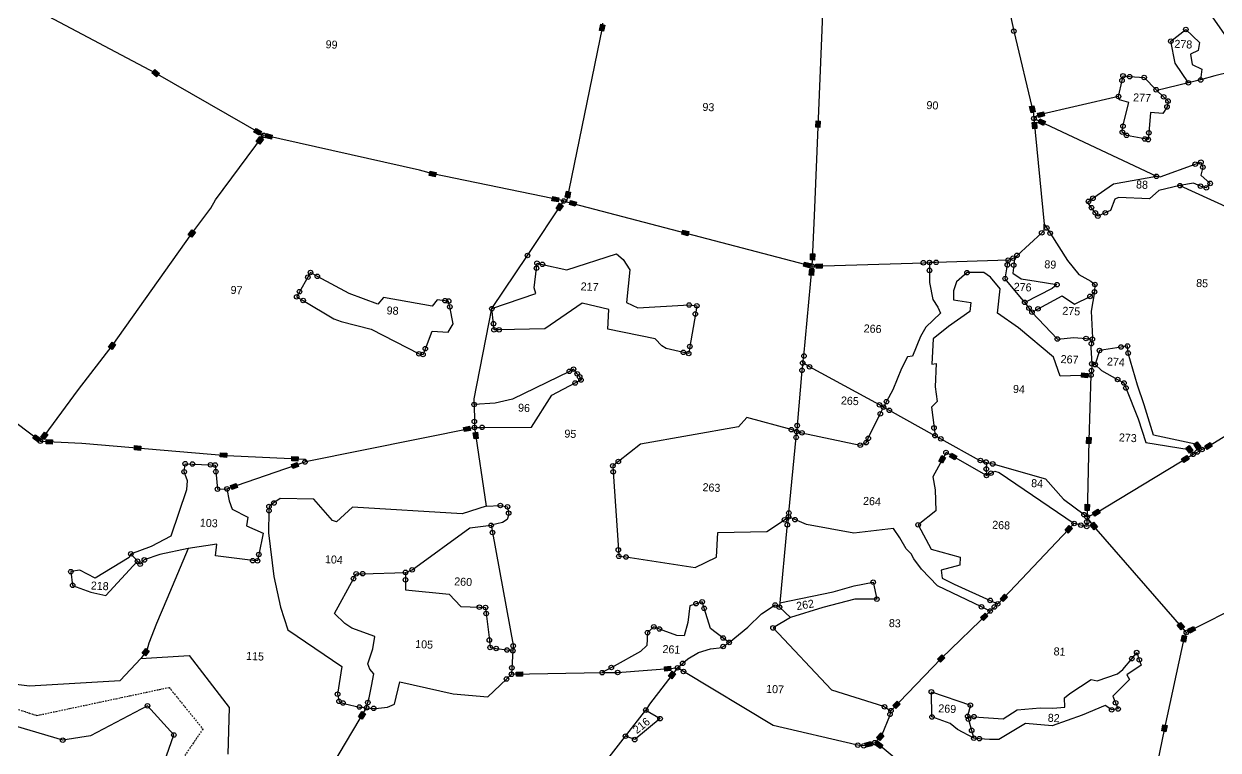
# Model space of a CAD drawing. Header units: metres. Extents: x 263404 to 269468, y 2224335 to 2228035.
# Drawn here: x 266437 to 267765, y 2225206 to 2226014 of the extents above; entities that cross this region are included whole.
import ezdxf

# ---------------------------------------------------------------- set-up
doc = ezdxf.new("R2010")
doc.units = ezdxf.units.M
doc.header["$LTSCALE"] = 0.3
doc.linetypes.add('DASHDOT', pattern=[1, 0.5, -0.25, 0, -0.25])
for name, color, linetype in [('POLY_PARCEL', 6, 'Continuous'), ('POLY_WATER', 4, 'Continuous'), ('SYM_STONE', 1, 'Continuous'), ('TEXT_PARCEL', 7, 'Continuous'), ('V_BOUND_STREAM_LINE', 7, 'DASHDOT')]:
    doc.layers.add(name, color=color, linetype=linetype)
doc.styles.add('TEXT_MAP', font='', dxfattribs={"height": 2.5})
doc.styles.get('TEXT_MAP').set_extended_font_data('Kruti Dev 050')

msp = doc.modelspace()

# ---------------------------------------------------------------- hatches: boundary and pattern name
at = {"layer": 'SYM_STONE'}
for points in [[(267076.6, 2226006.5), (267081.2, 2226005.6), (267082.6, 2226012.3), (267078, 2226013.3)], [(266582.1, 2225963), (266579, 2225959.4), (266584.2, 2225954.9), (266587.3, 2225958.5)], [(267559.5, 2225922.8), (267554.9, 2225921.7), (267556.5, 2225915), (267561.1, 2225916.1)], [(267571.5, 2225911.4), (267570.5, 2225916), (267563.8, 2225914.4), (267564.8, 2225909.8)], [(267570.5, 2225900.9), (267572.5, 2225905.2), (267566.3, 2225908.1), (267564.3, 2225903.8)], [(266694.8, 2225897.4), (266692.4, 2225893.3), (266698.4, 2225889.9), (266700.8, 2225894)], [(267317.1, 2225898.9), (267321.8, 2225898.7), (267322.1, 2225905.6), (267317.4, 2225905.8)], [(267558.4, 2225897.1), (267563.1, 2225897.6), (267562.5, 2225904.4), (267557.7, 2225904)], [(266695, 2225882.9), (266698.8, 2225880.1), (266702.9, 2225885.6), (266699.1, 2225888.4)], [(266711.8, 2225885.5), (266712.8, 2225890.1), (266706.1, 2225891.7), (266705.1, 2225887)], [(266888.4, 2225850), (266887.3, 2225845.3), (266894, 2225843.8), (266895.1, 2225848.5)], [(267044.5, 2225826.7), (267039.9, 2225827.7), (267038.5, 2225821), (267043.1, 2225820)], [(267030.5, 2225815.8), (267031.5, 2225820.5), (267024.8, 2225821.9), (267023.8, 2225817.2)], [(267028.4, 2225808.6), (267032.3, 2225805.9), (267036.2, 2225811.6), (267032.2, 2225814.3)], [(267049.7, 2225811.1), (267050.9, 2225815.7), (267044.3, 2225817.5), (267043.1, 2225812.9)], [(266619.4, 2225779.2), (266623.3, 2225776.5), (266627.3, 2225782.1), (266623.4, 2225784.8)], [(267169.4, 2225784.5), (267168.2, 2225779.9), (267174.8, 2225778.2), (267176, 2225782.8)], [(267304.7, 2225749), (267303.5, 2225744.4), (267310.1, 2225742.7), (267311.3, 2225747.3)], [(267316.2, 2225758.1), (267311.4, 2225758.3), (267311.1, 2225751.4), (267315.8, 2225751.2)], [(267324.2, 2225742.3), (267324.1, 2225747.1), (267317.2, 2225746.8), (267317.4, 2225742.1)], [(267309.8, 2225734.5), (267314.5, 2225734.1), (267315.1, 2225740.9), (267310.4, 2225741.4)], [(266538.5, 2225657.3), (266534.7, 2225660.1), (266530.7, 2225654.4), (266534.6, 2225651.7)], [(267613, 2225625.8), (267612.5, 2225621), (267619.3, 2225620.3), (267619.8, 2225625)], [(266925.5, 2225565.1), (266926.4, 2225560.5), (266933.2, 2225561.8), (266932.2, 2225566.5)], [(266449.5, 2225557), (266446.7, 2225553.2), (266452.2, 2225549.1), (266455, 2225552.9)], [(266463.2, 2225557.2), (266459.4, 2225560), (266455.3, 2225554.5), (266459.1, 2225551.7)], [(266468, 2225546.6), (266468.4, 2225551.3), (266461.5, 2225551.9), (266461.2, 2225547.1)], [(266937.1, 2225552.3), (266941.8, 2225553), (266940.8, 2225559.8), (266936.1, 2225559.1)], [(267623.2, 2225554), (267618.4, 2225554.2), (267618.2, 2225547.3), (267623, 2225547.2)], [(267741.3, 2225549.2), (267737.4, 2225546.4), (267741.4, 2225540.8), (267745.3, 2225543.6)], [(267758, 2225544.3), (267755.6, 2225548.3), (267749.7, 2225544.7), (267752.2, 2225540.7)], [(266566.2, 2225539.7), (266566.6, 2225544.5), (266559.7, 2225545), (266559.4, 2225540.3)], [(266661.8, 2225531.8), (266662.2, 2225536.5), (266655.3, 2225537), (266655, 2225532.3)], [(267471.7, 2225529.1), (267474.1, 2225533.2), (267468.1, 2225536.6), (267465.7, 2225532.5)], [(267732.7, 2225536.6), (267736.5, 2225539.5), (267732.3, 2225545), (267728.5, 2225542.1)], [(266734.1, 2225524.1), (266735.6, 2225519.6), (266742.1, 2225521.8), (266740.6, 2225526.3)], [(266734.6, 2225532.9), (266734.4, 2225528.1), (266741.2, 2225527.8), (266741.5, 2225532.6)], [(267454, 2225527.7), (267458.2, 2225525.4), (267461.5, 2225531.5), (267457.3, 2225533.8)], [(267723.8, 2225530.4), (267726.3, 2225526.3), (267732.2, 2225529.9), (267729.7, 2225534)], [(266674.2, 2225498.4), (266672.7, 2225502.9), (266666.2, 2225500.6), (266667.7, 2225496.1)], [(267621.5, 2225479.6), (267616.7, 2225479.7), (267616.6, 2225472.9), (267621.3, 2225472.8)], [(267633.4, 2225470.1), (267630.9, 2225474.2), (267625, 2225470.6), (267627.5, 2225466.6)], [(267594.3, 2225451.1), (267597.7, 2225447.8), (267602.5, 2225452.8), (267599, 2225456.1)], [(267626.8, 2225451.4), (267630.4, 2225454.5), (267625.9, 2225459.7), (267622.3, 2225456.6)], [(267530.4, 2225376.6), (267526.9, 2225379.8), (267522.2, 2225374.8), (267525.6, 2225371.6)], [(267500.4, 2225353.9), (267503.7, 2225350.5), (267508.6, 2225355.3), (267505.3, 2225358.7)], [(267722.7, 2225348.5), (267719.1, 2225345.4), (267723.6, 2225340.2), (267727.2, 2225343.3)], [(267739.2, 2225339.7), (267737.1, 2225343.9), (267730.9, 2225340.8), (267733, 2225336.6)], [(267723.4, 2225327.5), (267728.1, 2225326.5), (267729.5, 2225333.2), (267724.9, 2225334.2)], [(266568, 2225314.1), (266571.8, 2225311.2), (266575.9, 2225316.6), (266572.2, 2225319.5)], [(267452.5, 2225307.4), (267455.9, 2225304.1), (267460.7, 2225309), (267457.2, 2225312.3)], [(267148.9, 2225299.1), (267149.2, 2225294.4), (267156.1, 2225294.9), (267155.7, 2225299.7)], [(266991.1, 2225288.7), (266991, 2225293.4), (266984.1, 2225293.3), (266984.2, 2225288.6)], [(267153.2, 2225288.7), (267157, 2225285.8), (267161.2, 2225291.2), (267157.5, 2225294.1)], [(267411, 2225257.6), (267407.6, 2225260.9), (267402.8, 2225256), (267406.2, 2225252.7)], [(266808.8, 2225243.5), (266812.9, 2225241), (266816.5, 2225247), (266812.4, 2225249.4)], [(267707.9, 2225233.7), (267703.2, 2225234.7), (267701.8, 2225228), (267706.4, 2225226.9)], [(267379.7, 2225211.4), (267378.5, 2225216), (267371.8, 2225214.2), (267373.1, 2225209.6)], [(267388.8, 2225208.3), (267391.6, 2225212.1), (267386.2, 2225216.3), (267383.3, 2225212.5)], [(267392.8, 2225222.5), (267389.3, 2225225.6), (267384.7, 2225220.5), (267388.2, 2225217.3)]]:
    msp.add_hatch(color=256, dxfattribs=at).paths.add_polyline_path(points)

# ---------------------------------------------------------------- linework, layer by layer
at = {"layer": 'POLY_PARCEL'}
for p, q in [((267521.8, 2226077.6), (267537.4, 2226005.7)), ((267315.6, 2225800.2), (267326.5, 2226057.7)), ((266583.1, 2225958.9), (266457.5, 2226025.4)), ((267080.1, 2226014.5), (267079.6, 2226009.4)), ((267778.9, 2225992), (267759, 2226020.5)), ((267079.6, 2226009.4), (267039.9, 2225816.3)), ((267537.4, 2226005.7), (267559.3, 2225913.7)), ((267711.9, 2225994.5), (267728.6, 2226007.5)), ((267728.6, 2226007.5), (267743.7, 2225993.2)), ((267716.8, 2225970.2), (267711.9, 2225994.5)), ((267743.7, 2225993.2), (267742.4, 2225984.1)), ((267742.4, 2225984.1), (267733.7, 2225980)), ((267733.7, 2225980), (267735.7, 2225968.5)), ((267878.3, 2225983.9), (267760.9, 2225956.1)), ((267731.4, 2225948.1), (267716.8, 2225970.2)), ((267735.7, 2225968.5), (267746.3, 2225963.2)), ((267746.3, 2225963.2), (267745.1, 2225951.4)), ((266703.2, 2225889.9), (266583.1, 2225958.9)), ((267653.7, 2225933), (267657.7, 2225950.8)), ((267657.7, 2225950.8), (267658.8, 2225955.9)), ((267658.8, 2225955.9), (267666.2, 2225955.1)), ((267666.2, 2225955.1), (267682.3, 2225954.1)), ((267682.3, 2225954.1), (267695.6, 2225940.5)), ((267731.4, 2225948.1), (267696.5, 2225939.8)), ((267745.1, 2225951.4), (267731.4, 2225948.1)), ((267760.9, 2225956.1), (267745.1, 2225951.4)), ((267653.7, 2225933), (267564.2, 2225912.1)), ((267655, 2225929.2), (267653.7, 2225933)), ((267695.6, 2225940.5), (267696.5, 2225939.8)), ((267696.5, 2225939.8), (267703.9, 2225932.6)), ((267665.4, 2225926.3), (267655, 2225929.2)), ((267658.7, 2225900), (267665.4, 2225926.3)), ((267707.7, 2225921.4), (267702.9, 2225914)), ((267703.9, 2225932.6), (267708.8, 2225927.9)), ((267708.8, 2225927.9), (267707.7, 2225921.4)), ((267559.3, 2225913.7), (267559.7, 2225908.6)), ((267564.2, 2225912.1), (267559.7, 2225908.6)), ((267559.7, 2225908.6), (267571.2, 2225791.2)), ((267559.7, 2225908.6), (267695.9, 2225844.3)), ((267689.5, 2225915.3), (267687.5, 2225892.6)), ((267702.9, 2225914), (267689.5, 2225915.3)), ((267658, 2225893.3), (267658.7, 2225900)), ((267662.6, 2225889.8), (267658, 2225893.3)), ((266649.6, 2225818.1), (266703.2, 2225889.9)), ((266876.4, 2225851.1), (266703.2, 2225889.9)), ((267683, 2225885.8), (267662.6, 2225889.8)), ((267686.8, 2225885.1), (267683, 2225885.8)), ((267687.5, 2225892.6), (267686.8, 2225885.1)), ((267699.9, 2225843.6), (267739.1, 2225857.7)), ((267739.1, 2225857.7), (267745.4, 2225860)), ((267747.6, 2225854.5), (267745.3, 2225845.5)), ((267745.4, 2225860), (267747.6, 2225854.5)), ((266891.2, 2225846.9), (266876.4, 2225851.1)), ((267036.9, 2225816.9), (266891.2, 2225846.9)), ((267648.2, 2225836), (267695.9, 2225844.3)), ((267695.9, 2225844.3), (267699.9, 2225843.6)), ((267745.3, 2225845.5), (267755.7, 2225836.4)), ((267625.3, 2225819.9), (267648.2, 2225836)), ((267698.6, 2225828.4), (267688.2, 2225819.4)), ((267722.1, 2225833.9), (267698.6, 2225828.4)), ((267737.3, 2225836.5), (267722.1, 2225833.9)), ((267722.1, 2225833.9), (267951.2, 2225729.5)), ((267744.9, 2225833.4), (267737.3, 2225836.5)), ((267746.7, 2225832.6), (267744.9, 2225833.4)), ((267751.4, 2225831.5), (267746.7, 2225832.6)), ((267755.7, 2225836.4), (267751.4, 2225831.5)), ((266644.3, 2225808.7), (266649.6, 2225818.1)), ((266996.5, 2225756.2), (267036.9, 2225816.9)), ((267036.9, 2225816.9), (267039.9, 2225816.1)), ((267039.9, 2225816.3), (267039.9, 2225816.1)), ((267039.9, 2225816.1), (267313.1, 2225744.3)), ((267619.1, 2225815.6), (267620.3, 2225816.4)), ((267623.7, 2225809.4), (267619.1, 2225815.6)), ((267620.3, 2225816.4), (267625.3, 2225819.9)), ((267649.7, 2225819), (267644.7, 2225806.2)), ((267653.6, 2225820.9), (267649.7, 2225819)), ((267688.2, 2225819.4), (267653.6, 2225820.9)), ((266623.3, 2225780.7), (266644.3, 2225808.7)), ((267313.1, 2225744.3), (267315.6, 2225800.2)), ((267628, 2225803.7), (267623.7, 2225809.4)), ((267630.8, 2225800), (267628, 2225803.7)), ((267639.1, 2225803.7), (267630.8, 2225800)), ((267644.7, 2225806.2), (267639.1, 2225803.7)), ((267571.1, 2225786.9), (267571.2, 2225791.2)), ((267571.1, 2225783.9), (267571.1, 2225786.9)), ((267571.2, 2225791.2), (267574, 2225786.8)), ((267574, 2225786.8), (267577.7, 2225781.1)), ((266534.6, 2225655.9), (266623.3, 2225780.7)), ((267540.9, 2225756.4), (267568.4, 2225781.5)), ((267568.4, 2225781.5), (267571.1, 2225783.9)), ((267577.7, 2225781.1), (267597.1, 2225750.8)), ((266957, 2225697.2), (266996.5, 2225756.2)), ((267006.7, 2225743.6), (267007.2, 2225747.7)), ((267007.2, 2225747.7), (267013.2, 2225746.4)), ((267040.2, 2225740.3), (267095.6, 2225758.2)), ((267095.6, 2225758.2), (267102.8, 2225751.9)), ((267102.8, 2225751.9), (267110.3, 2225740.4)), ((267313.1, 2225744.3), (267436.8, 2225748.2)), ((267436.8, 2225748.2), (267443.6, 2225748.4)), ((267451, 2225748.6), (267443.6, 2225748.4)), ((267443.6, 2225748.4), (267443.6, 2225739.7)), ((267531.1, 2225751.1), (267451, 2225748.6)), ((267530.2, 2225745.8), (267531.1, 2225751.1)), ((267531.1, 2225751.1), (267536.6, 2225753.3)), ((267536.6, 2225753.3), (267538.2, 2225754)), ((267538.1, 2225753.2), (267537.2, 2225745.5)), ((267538.2, 2225754), (267538.1, 2225753.2)), ((267538.2, 2225754), (267540.9, 2225756.4)), ((267597.1, 2225750.8), (267609.5, 2225735.1)), ((266755.3, 2225737.3), (266752.3, 2225732.1)), ((266762.9, 2225733.1), (266755.3, 2225737.3)), ((267004, 2225720.2), (267006.5, 2225742.1)), ((267006.5, 2225742.1), (267006.7, 2225743.6)), ((267013.2, 2225746.4), (267040.2, 2225740.3)), ((267110.3, 2225740.4), (267106.7, 2225703.9)), ((267304, 2225644.5), (267313.1, 2225744.3)), ((267443.6, 2225739.7), (267443.7, 2225726.1)), ((267485.3, 2225737.2), (267473.5, 2225727)), ((267504.1, 2225737.3), (267485.3, 2225737.2)), ((267511.5, 2225732), (267504.1, 2225737.3)), ((267527.7, 2225730.5), (267530.2, 2225745.8)), ((267537.2, 2225745.5), (267536.1, 2225736.5)), ((267536.1, 2225736.5), (267545.5, 2225730.5)), ((267609.5, 2225735.1), (267623, 2225727.9)), ((266752.3, 2225732.1), (266743.1, 2225716)), ((266798.3, 2225714), (266762.9, 2225733.1)), ((267443.7, 2225726.1), (267447.3, 2225707.2)), ((267473.5, 2225727), (267470.2, 2225716.9)), ((267522.3, 2225719.1), (267511.5, 2225732)), ((267549.5, 2225704.2), (267527.7, 2225730.5)), ((267545.5, 2225730.5), (267562.1, 2225727.6)), ((267562.1, 2225727.6), (267585.3, 2225723.9)), ((267585.3, 2225723.9), (267579.9, 2225719.6)), ((267623, 2225727.9), (267627.5, 2225724.1)), ((267627.5, 2225724.1), (267627.1, 2225715.8)), ((266743.1, 2225716), (266739.9, 2225710.4)), ((266739.9, 2225710.4), (266747.1, 2225706.2)), ((266830.3, 2225702), (266798.3, 2225714)), ((266836.6, 2225709.4), (266830.3, 2225702)), ((266890.4, 2225700), (266836.6, 2225709.4)), ((266957, 2225697.2), (267005.7, 2225714)), ((267005.7, 2225714), (267004, 2225720.2)), ((267447.3, 2225707.2), (267452.8, 2225698.8)), ((267470.2, 2225716.9), (267470.3, 2225707.1)), ((267470.3, 2225707.1), (267489.5, 2225704.1)), ((267519.2, 2225692), (267522.3, 2225719.1)), ((267579.9, 2225719.6), (267549.5, 2225704.2)), ((267564.3, 2225697), (267591, 2225711.4)), ((267591, 2225711.4), (267604.7, 2225702)), ((267604.7, 2225702), (267622.1, 2225710.8)), ((267622.1, 2225710.8), (267627.1, 2225715.8)), ((267627.1, 2225715.8), (267623.5, 2225694.5)), ((266747.1, 2225706.2), (266781.4, 2225686)), ((266896.1, 2225707), (266890.4, 2225700)), ((266904.8, 2225706), (266896.1, 2225707)), ((266908.9, 2225705.6), (266904.8, 2225706)), ((266910.2, 2225699.2), (266908.9, 2225705.6)), ((266914.1, 2225680.3), (266910.2, 2225699.2)), ((266937.1, 2225597), (266957, 2225697.2)), ((266958.7, 2225680.4), (266957, 2225697.2)), ((267057.3, 2225703.4), (267016, 2225674.6)), ((267086.9, 2225696.2), (267057.3, 2225703.4)), ((267085.9, 2225674.3), (267086.9, 2225696.2)), ((267106.7, 2225703.9), (267119.3, 2225698.2)), ((267119.3, 2225698.2), (267176.3, 2225701.3)), ((267176.3, 2225701.3), (267184.8, 2225700.3)), ((267184.8, 2225700.3), (267183.2, 2225691.2)), ((267452.8, 2225698.8), (267455.8, 2225692)), ((267488.3, 2225693.9), (267464.6, 2225677.2)), ((267489.5, 2225704.1), (267488.3, 2225693.9)), ((267549.5, 2225704.2), (267554.2, 2225697.8)), ((267554.2, 2225697.8), (267557.5, 2225693.3)), ((267557.5, 2225693.3), (267564.3, 2225697)), ((267623.5, 2225694.5), (267624.8, 2225664.6)), ((266781.4, 2225686), (266789.3, 2225682.9)), ((266789.3, 2225682.9), (266822.8, 2225674.3)), ((267183.2, 2225691.2), (267177.1, 2225655.2)), ((267455.8, 2225692), (267439.6, 2225676.6)), ((267542.6, 2225676), (267519.2, 2225692)), ((267557.5, 2225693.3), (267585.8, 2225663.4)), ((266822.8, 2225674.3), (266876, 2225646.9)), ((266883, 2225652.7), (266890.4, 2225672)), ((266890.4, 2225672), (266908.3, 2225670.9)), ((266908.3, 2225670.9), (266914.1, 2225680.3)), ((266959.4, 2225673.6), (266958.7, 2225680.4)), ((266965.1, 2225673.7), (266959.4, 2225673.6)), ((267016, 2225674.6), (266965.1, 2225673.7)), ((267138.5, 2225663.5), (267085.9, 2225674.3)), ((267439.6, 2225676.6), (267433.4, 2225666.2)), ((267464.6, 2225677.2), (267447.7, 2225663.6)), ((267581.6, 2225643.2), (267542.6, 2225676)), ((266497.2, 2225607.4), (266534.6, 2225655.9)), ((267145.8, 2225655.8), (267138.5, 2225663.5)), ((267150.6, 2225652.8), (267145.8, 2225655.8)), ((267177.1, 2225655.2), (267175.8, 2225647.4)), ((267433.4, 2225666.2), (267424.8, 2225644.3)), ((267447.7, 2225663.6), (267446.1, 2225635.5)), ((267585.8, 2225663.4), (267604.2, 2225665.3)), ((267604.2, 2225665.3), (267617.7, 2225664)), ((267617.7, 2225664), (267624.6, 2225663.3)), ((267623.6, 2225658.3), (267622.9, 2225654.1)), ((267622.9, 2225654.1), (267624.1, 2225635.9)), ((267624.6, 2225663.3), (267623.6, 2225658.3)), ((267624.8, 2225664.6), (267624.6, 2225663.3)), ((267656.6, 2225654.5), (267632.6, 2225650.6)), ((267663.7, 2225655.7), (267656.6, 2225654.5)), ((267664.5, 2225647.8), (267663.7, 2225655.7)), ((266876, 2225646.9), (266880.4, 2225646.2)), ((266880.4, 2225646.2), (266883, 2225652.7)), ((267169.9, 2225648.6), (267150.6, 2225652.8)), ((267175.8, 2225647.4), (267169.9, 2225648.6)), ((267302.6, 2225636.8), (267304, 2225644.5)), ((267419, 2225643.8), (267412.3, 2225630.8)), ((267424.8, 2225644.3), (267419, 2225643.8)), ((267588.9, 2225622.3), (267581.6, 2225643.2)), ((267632.6, 2225650.6), (267627.8, 2225635)), ((267674.7, 2225612), (267664.5, 2225647.8)), ((267043.1, 2225627.5), (266980, 2225596.5)), ((267047.8, 2225629.9), (267043.1, 2225627.5)), ((267051.8, 2225624.8), (267047.8, 2225629.9)), ((267301.8, 2225628.6), (267296.4, 2225567.2)), ((267302.6, 2225636.8), (267301.8, 2225628.6)), ((267310.2, 2225632.6), (267302.6, 2225636.8)), ((267387.9, 2225590.2), (267310.2, 2225632.6)), ((267412.3, 2225630.8), (267402.8, 2225606.8)), ((267446.1, 2225635.5), (267451.1, 2225636.1)), ((267451.1, 2225636.1), (267449.8, 2225610.1)), ((267623.7, 2225628.2), (267623.1, 2225623.2)), ((267624.2, 2225633.3), (267623.7, 2225628.2)), ((267627.8, 2225635), (267624.1, 2225635.9)), ((267624.1, 2225635.9), (267624.2, 2225633.3)), ((267627.8, 2225635), (267634.7, 2225628.6)), ((267634.7, 2225628.6), (267652.8, 2225618.5)), ((267023.5, 2225601.2), (267049.6, 2225614.6)), ((267049.6, 2225614.6), (267056.1, 2225617.9)), ((267054.6, 2225621.3), (267051.8, 2225624.8)), ((267056.8, 2225618.5), (267054.6, 2225621.3)), ((267056.1, 2225617.9), (267056.3, 2225618)), ((267056.3, 2225618), (267056.9, 2225618.3)), ((267056.9, 2225618.3), (267056.8, 2225618.5)), ((267623.1, 2225623.2), (267588.9, 2225622.3)), ((267623.1, 2225623.2), (267620.7, 2225550.7)), ((267652.8, 2225618.5), (267659.8, 2225614.6)), ((267659.8, 2225614.6), (267662, 2225609)), ((267753.9, 2225544.5), (267877.7, 2225620.4)), ((266454.9, 2225550), (266497.2, 2225607.4)), ((267001, 2225565.5), (267023.5, 2225601.2)), ((267402.8, 2225606.8), (267395.8, 2225593.8)), ((267449.8, 2225610.1), (267452.1, 2225593.8)), ((267662, 2225609), (267675.7, 2225574.9)), ((267682.2, 2225590.1), (267674.7, 2225612)), ((266937.2, 2225590.7), (266937.1, 2225597)), ((266960.6, 2225592.1), (266937.2, 2225590.7)), ((266937.2, 2225590.7), (266937.5, 2225571.8)), ((266980, 2225596.5), (266960.6, 2225592.1)), ((267392.5, 2225587.7), (267387.9, 2225590.2)), ((267388.9, 2225580.3), (267392.5, 2225587.7)), ((267395.8, 2225593.8), (267392.5, 2225587.7)), ((267392.5, 2225587.7), (267398.9, 2225584.2)), ((267452.1, 2225593.8), (267445.7, 2225587.8)), ((267445.7, 2225587.8), (267448.6, 2225564.6)), ((267692.5, 2225556.4), (267682.2, 2225590.1)), ((266415.3, 2225579.8), (266454.9, 2225550)), ((267240.5, 2225576.3), (267231.1, 2225565.9)), ((267289.9, 2225562.7), (267240.5, 2225576.3)), ((267375.5, 2225553.1), (267388.9, 2225580.3)), ((267398.9, 2225584.2), (267449.7, 2225556)), ((267675.7, 2225574.9), (267684.3, 2225548.5)), ((266751.4, 2225527.5), (266937.6, 2225565.1)), ((266937.5, 2225571.8), (266937.6, 2225565.1)), ((266937.6, 2225565.1), (266946.1, 2225565.2)), ((266937.6, 2225565.1), (266950.8, 2225477.8)), ((266946.1, 2225565.2), (267001, 2225565.5)), ((267231.1, 2225565.9), (267122.3, 2225546.6)), ((267295.9, 2225560.5), (267289.9, 2225562.7)), ((267296.4, 2225567.2), (267295.9, 2225560.5)), ((267448.6, 2225564.6), (267449.7, 2225556)), ((266454.9, 2225550), (266500.9, 2225547.5)), ((267287.2, 2225470.1), (267295.3, 2225554.2)), ((267295.3, 2225554.2), (267295.9, 2225560.5)), ((267295.9, 2225560.5), (267301.8, 2225559.2)), ((267301.8, 2225559.2), (267366.6, 2225545.4)), ((267366.6, 2225545.4), (267373.1, 2225548.2)), ((267373.1, 2225548.2), (267375.5, 2225553.1)), ((267449.7, 2225556), (267456.2, 2225552.4)), ((267456.2, 2225552.4), (267498.7, 2225528.9)), ((267620.7, 2225550.7), (267618.8, 2225468.1)), ((267684.3, 2225548.5), (267732.5, 2225540.8)), ((267739.5, 2225546.6), (267692.5, 2225556.4)), ((266500.9, 2225547.5), (266662.4, 2225534.1)), ((267122.3, 2225546.6), (267097.6, 2225527.3)), ((267462, 2225537.3), (267447.2, 2225510.3)), ((267506.9, 2225511.8), (267462, 2225537.3)), ((267627.9, 2225469.6), (267735, 2225534.4)), ((267732.5, 2225540.8), (267736.7, 2225535.3)), ((267735, 2225534.4), (267736.7, 2225535.3)), ((267736.7, 2225535.3), (267741.4, 2225537.8)), ((267746.5, 2225540.6), (267739.5, 2225546.6)), ((267741.4, 2225537.8), (267746.5, 2225540.6)), ((267746.5, 2225540.6), (267753.9, 2225544.5)), ((266614.8, 2225515.8), (266616, 2225524.8)), ((266616, 2225524.8), (266624, 2225524.5)), ((266624, 2225524.5), (266644.1, 2225523.6)), ((266644.1, 2225523.6), (266649.3, 2225523.4)), ((266649.3, 2225523.4), (266650, 2225516)), ((266662.4, 2225534.1), (266749.6, 2225529.8)), ((266662.4, 2225496.8), (266749.2, 2225526.8)), ((266749.6, 2225529.8), (266749.2, 2225526.8)), ((266749.2, 2225526.8), (266751.4, 2225527.5)), ((267097.6, 2225527.3), (267091.4, 2225522.5)), ((267091.4, 2225522.5), (267091.9, 2225515.8)), ((267498.7, 2225528.9), (267500.2, 2225528.4)), ((267500.2, 2225528.4), (267507.1, 2225526)), ((267507.1, 2225526), (267506.7, 2225519)), ((267507.1, 2225526), (267513.9, 2225524.6)), ((267513.9, 2225524.6), (267572.5, 2225508.1)), ((266618.4, 2225505.7), (266614.8, 2225515.8)), ((266650, 2225516), (266651.9, 2225496.6)), ((267091.9, 2225515.8), (267097.6, 2225429)), ((267447.2, 2225510.3), (267450, 2225495.8)), ((267506.7, 2225519), (267506.9, 2225511.8)), ((267506.9, 2225511.8), (267512, 2225514.3)), ((267512, 2225514.3), (267516.2, 2225516.4)), ((267516.2, 2225516.4), (267520.9, 2225514.9)), ((267520.9, 2225514.9), (267604.5, 2225458.4)), ((267572.5, 2225508.1), (267592.5, 2225485.4)), ((266600.3, 2225444.5), (266617.9, 2225496.1)), ((266617.9, 2225496.1), (266618.4, 2225505.7)), ((266651.9, 2225496.6), (266662.4, 2225496.8)), ((266662.4, 2225496.8), (266664.9, 2225483.4)), ((267450, 2225495.8), (267450.6, 2225472.5)), ((266664.9, 2225483.4), (266668.2, 2225474.4)), ((266721.7, 2225486.3), (266714.6, 2225481.2)), ((266759, 2225485.4), (266721.7, 2225486.3)), ((266779.6, 2225461.6), (266759, 2225485.4)), ((267592.5, 2225485.4), (267615.4, 2225468.2)), ((266668.2, 2225474.4), (266685.5, 2225465.6)), ((266709.1, 2225472.6), (266708.6, 2225448)), ((266709.2, 2225477.3), (266709.1, 2225472.6)), ((266714.6, 2225481.2), (266709.2, 2225477.3)), ((266801.8, 2225476.7), (266784.2, 2225460.2)), ((266924.1, 2225469), (266801.8, 2225476.7)), ((266950.8, 2225477.8), (266924.1, 2225469)), ((266950.8, 2225477.8), (266966.4, 2225478.4)), ((266966.4, 2225478.4), (266974.3, 2225476.9)), ((266975.8, 2225468.7), (266973.9, 2225462.7)), ((266974.3, 2225476.9), (266975.6, 2225469.8)), ((266975.6, 2225469.8), (266975.8, 2225468.7)), ((267286.8, 2225465.8), (267287.2, 2225470.1)), ((267450.6, 2225472.5), (267430.9, 2225456.9)), ((267615.4, 2225468.2), (267618.8, 2225465.7)), ((267618.8, 2225465.7), (267627.9, 2225469.6)), ((267618.8, 2225468.1), (267618.8, 2225465.7)), ((266685.5, 2225465.6), (266684.2, 2225455.6)), ((266684.2, 2225455.6), (266702.8, 2225447.8)), ((266784.2, 2225460.2), (266779.6, 2225461.6)), ((266932.3, 2225453.4), (266956.1, 2225456.4)), ((266968.8, 2225459.4), (266956.1, 2225456.4)), ((266956.1, 2225456.4), (266957.6, 2225448.3)), ((266973.9, 2225462.7), (266968.8, 2225459.4)), ((267262.6, 2225449.6), (267282.4, 2225462.4)), ((267282.4, 2225462.4), (267286.8, 2225465.8)), ((267285.5, 2225457), (267285, 2225453.9)), ((267286.8, 2225465.8), (267285.5, 2225457)), ((267294, 2225462.7), (267286.8, 2225465.8)), ((267306.9, 2225457.1), (267294, 2225462.7)), ((267359.4, 2225447.6), (267306.9, 2225457.1)), ((267430.9, 2225456.9), (267445.6, 2225430)), ((267604.5, 2225458.4), (267526.3, 2225375.7)), ((267611.9, 2225456.6), (267604.5, 2225458.4)), ((267618.4, 2225455), (267611.9, 2225456.6)), ((267618.6, 2225460.2), (267618.4, 2225455)), ((267618.8, 2225465.7), (267618.6, 2225460.2)), ((267621.3, 2225462.2), (267618.8, 2225465.7)), ((267626.3, 2225455.5), (267621.3, 2225462.2)), ((267729.2, 2225337.3), (267626.3, 2225455.5)), ((266578.4, 2225433), (266600.3, 2225444.5)), ((266702.8, 2225447.8), (266697.8, 2225424)), ((266708.6, 2225448), (266714.4, 2225399.6)), ((266868.3, 2225406.8), (266932.3, 2225453.4)), ((266957.6, 2225448.3), (266980.6, 2225323.1)), ((267206.8, 2225421), (267208.1, 2225448.2)), ((267208.1, 2225448.2), (267262.6, 2225449.6)), ((267285, 2225453.9), (267277.2, 2225370.2)), ((267403.5, 2225452.9), (267359.4, 2225447.6)), ((267410.6, 2225442.3), (267403.5, 2225452.9)), ((267417.7, 2225430.3), (267410.6, 2225442.3)), ((266555.5, 2225424.6), (266578.4, 2225433)), ((266619.2, 2225430.6), (266587.8, 2225424)), ((266619.2, 2225430.6), (266595.5, 2225374.4)), ((266651.2, 2225435.4), (266619.2, 2225430.6)), ((266649.8, 2225422.6), (266651.2, 2225435.4)), ((267097.6, 2225429), (267098.1, 2225421.9)), ((267423.2, 2225424.5), (267417.7, 2225430.3)), ((267445.6, 2225430), (267477.7, 2225421.1)), ((267935.4, 2225441), (267729.2, 2225337.3)), ((266553.6, 2225420.6), (266515.9, 2225397.6)), ((266527.8, 2225378.5), (266562.6, 2225416.2)), ((266555.5, 2225424.6), (266553.6, 2225420.6)), ((266562.9, 2225416.4), (266555.5, 2225424.6)), ((266562.6, 2225416.2), (266562.9, 2225416.4)), ((266565.8, 2225413.2), (266562.9, 2225416.4)), ((266570.5, 2225417.9), (266565.8, 2225413.2)), ((266587.8, 2225424), (266570.5, 2225417.9)), ((266691, 2225417.1), (266649.8, 2225422.6)), ((266696.3, 2225416.9), (266691, 2225417.1)), ((266697.8, 2225424), (266696.3, 2225416.9)), ((267098.1, 2225421.9), (267106.1, 2225421.2)), ((267106.1, 2225421.2), (267182.9, 2225409.3)), ((267182.9, 2225409.3), (267206.8, 2225421)), ((267426.3, 2225419.2), (267423.2, 2225424.5)), ((267434.6, 2225407.7), (267426.3, 2225419.2)), ((267477.7, 2225421.1), (267477.4, 2225411.9)), ((266498.7, 2225406.6), (266488.8, 2225404.9)), ((266488.8, 2225404.9), (266490.8, 2225389.6)), ((266515.9, 2225397.6), (266498.7, 2225406.6)), ((266803.1, 2225397), (266806.1, 2225402.4)), ((266806.1, 2225402.4), (266813.2, 2225402.6)), ((266813.2, 2225402.6), (266860.9, 2225404)), ((266860.9, 2225404), (266868.3, 2225406.8)), ((266860.9, 2225404), (266860.9, 2225395.8)), ((267452.4, 2225389.2), (267434.6, 2225407.7)), ((267477.4, 2225411.9), (267456.4, 2225406.4)), ((267456.4, 2225406.4), (267457.8, 2225397.5)), ((266490.8, 2225389.6), (266511.1, 2225381.9)), ((266714.4, 2225399.6), (266721.8, 2225365.4)), ((266781.8, 2225358.5), (266803.1, 2225397)), ((266860.9, 2225395.8), (266860.9, 2225384.6)), ((267336.4, 2225382.3), (267359.7, 2225389.2)), ((267359.7, 2225389.2), (267381, 2225393.1)), ((267381, 2225393.1), (267385, 2225374.3)), ((267501.4, 2225365.7), (267452.4, 2225389.2)), ((267457.8, 2225397.5), (267471.1, 2225390.9)), ((267471.1, 2225390.9), (267511.1, 2225372.9)), ((266511.1, 2225381.9), (266527.8, 2225378.5)), ((266860.9, 2225384.6), (266909.6, 2225379.9)), ((266909.6, 2225379.9), (266922.3, 2225366.1)), ((267277.2, 2225370.2), (267336.4, 2225382.3)), ((267526.3, 2225375.7), (267519.4, 2225369.1)), ((266595.5, 2225374.4), (266584.1, 2225347.2)), ((266721.8, 2225365.4), (266729.9, 2225340.3)), ((266922.3, 2225366.1), (266943.1, 2225365.3)), ((266943.1, 2225365.3), (266949.9, 2225365)), ((266949.9, 2225365), (266950.6, 2225358.3)), ((267177.1, 2225367), (267175, 2225348.2)), ((267184, 2225369.2), (267177.1, 2225367)), ((267190.8, 2225371.3), (267184, 2225369.2)), ((267193, 2225364.1), (267190.8, 2225371.3)), ((267200, 2225341.6), (267193, 2225364.1)), ((267256.9, 2225358.1), (267272, 2225367.8)), ((267272, 2225367.8), (267276.7, 2225365.4)), ((267277.2, 2225370.2), (267276.7, 2225365.4)), ((267276.7, 2225365.4), (267289, 2225353.8)), ((267324.9, 2225364.9), (267289, 2225353.8)), ((267360.5, 2225374.1), (267324.9, 2225364.9)), ((267385, 2225374.3), (267360.5, 2225374.1)), ((267511.1, 2225361.1), (267501.4, 2225365.7)), ((267511.1, 2225372.9), (267519.4, 2225369.1)), ((267515.7, 2225365.5), (267511.1, 2225361.1)), ((267519.4, 2225369.1), (267515.7, 2225365.5)), ((266793.5, 2225347.1), (266781.8, 2225358.5)), ((266950.6, 2225358.3), (266954.2, 2225328.8)), ((267241.7, 2225343.3), (267256.9, 2225358.1)), ((267289, 2225353.8), (267269.6, 2225342.3)), ((267511.1, 2225361.1), (267456.6, 2225308.2)), ((266584.1, 2225347.2), (266575.5, 2225325.3)), ((266729.9, 2225340.3), (266790.1, 2225299.5)), ((266801.1, 2225342), (266793.5, 2225347.1)), ((266827, 2225332.9), (266801.1, 2225342)), ((267130, 2225337.1), (267129.3, 2225322.9)), ((267137, 2225343.5), (267130, 2225337.1)), ((267143.3, 2225341.1), (267137, 2225343.5)), ((267162.6, 2225334), (267143.3, 2225341.1)), ((267175, 2225348.2), (267170.7, 2225333.6)), ((267214.2, 2225331.1), (267200, 2225341.6)), ((267220.9, 2225326.2), (267241.7, 2225343.3)), ((267269.6, 2225342.3), (267334.6, 2225273.5)), ((267729.2, 2225337.3), (267726.8, 2225332.1)), ((266575.5, 2225325.3), (266573.3, 2225317.1)), ((266824.5, 2225319.2), (266827, 2225332.9)), ((266954.2, 2225328.8), (266955.1, 2225320.5)), ((266980.6, 2225322.3), (266980.3, 2225316.9)), ((266980.6, 2225323.1), (266980.6, 2225322.3)), ((267129.3, 2225322.9), (267122.1, 2225316.2)), ((267170.7, 2225333.6), (267162.6, 2225334)), ((267220.9, 2225326.2), (267214.2, 2225331.1)), ((267214.2, 2225321.6), (267220.9, 2225326.2)), ((267726.8, 2225332.1), (267704.8, 2225230.8)), ((266573.3, 2225317.1), (266566.5, 2225308.3)), ((266818.9, 2225302.5), (266824.5, 2225319.2)), ((266955.1, 2225320.5), (266961.8, 2225319.5)), ((266961.8, 2225319.5), (266973.8, 2225317.8)), ((266973.8, 2225317.8), (266980.3, 2225316.9)), ((266980.3, 2225316.9), (266979.2, 2225298)), ((267122.1, 2225316.2), (267092.8, 2225299.9)), ((267174.8, 2225308), (267186.8, 2225314.9)), ((267186.8, 2225314.9), (267200.2, 2225319)), ((267200.2, 2225319), (267212.9, 2225320.7)), ((267212.9, 2225320.7), (267214.2, 2225321.6)), ((267668.5, 2225308.1), (267674, 2225314.9)), ((267674, 2225314.9), (267676.9, 2225306.8)), ((266790.1, 2225299.5), (266785.4, 2225268.7)), ((266821.2, 2225296.4), (266818.9, 2225302.5)), ((266825.7, 2225291.1), (266821.2, 2225296.4)), ((266979.2, 2225298), (266978.8, 2225290.8)), ((267089.8, 2225298.3), (267079.6, 2225292.6)), ((267092.8, 2225299.9), (267089.8, 2225298.3)), ((267096.8, 2225292.7), (267163.4, 2225297.9)), ((267163.4, 2225297.9), (267132.1, 2225257.7)), ((267163.4, 2225297.9), (267169.1, 2225302.9)), ((267170, 2225293.9), (267163.4, 2225297.9)), ((267169.1, 2225302.9), (267174.8, 2225308)), ((267456.6, 2225308.2), (267400.7, 2225250.3)), ((267652.5, 2225291.3), (267658.7, 2225296.1)), ((267658.7, 2225296.1), (267668.5, 2225308.1)), ((267678.9, 2225301), (267663.1, 2225290.2)), ((267676.9, 2225306.8), (267678.9, 2225301)), ((266823, 2225277.6), (266825.7, 2225291.1)), ((266848.7, 2225257.7), (266854.7, 2225282.4)), ((266854.7, 2225282.4), (266914, 2225269.1)), ((266952.3, 2225265.7), (266973.2, 2225285.5)), ((266973.2, 2225285.5), (266978.8, 2225290.8)), ((266978.8, 2225290.8), (267079.6, 2225292.6)), ((267079.6, 2225292.6), (267096.8, 2225292.7)), ((267269.8, 2225233.8), (267170, 2225293.9)), ((267599.5, 2225269.3), (267623.5, 2225285.1)), ((267623.5, 2225285.1), (267630.2, 2225283.4)), ((267630.2, 2225283.4), (267652.5, 2225291.3)), ((267665.8, 2225284.9), (267647.5, 2225266.3)), ((267663.1, 2225290.2), (267665.8, 2225284.9)), ((266820.4, 2225264.7), (266823, 2225277.6)), ((266914, 2225269.1), (266952.3, 2225265.7)), ((267334.6, 2225273.5), (267392.3, 2225255.3)), ((267446.3, 2225243.3), (267445.7, 2225271.2)), ((267445.7, 2225271.2), (267489, 2225256.4)), ((267593.7, 2225264.5), (267599.5, 2225269.3)), ((266785.4, 2225268.7), (266787, 2225260.7)), ((266787, 2225260.7), (266791.4, 2225258.8)), ((266791.4, 2225258.8), (266793.7, 2225257.8)), ((266793.7, 2225257.8), (266809.7, 2225254.4)), ((266817.7, 2225253.6), (266819.1, 2225259.4)), ((266819.1, 2225259.4), (266820.4, 2225264.7)), ((266840.8, 2225254.3), (266848.7, 2225257.7)), ((267132.1, 2225257.7), (267128.2, 2225251)), ((267489, 2225256.4), (267486, 2225244.1)), ((267594.2, 2225254.4), (267593.7, 2225264.5)), ((267638.9, 2225256.2), (267613.5, 2225245.3)), ((267646.2, 2225251.3), (267638.9, 2225256.2)), ((267647.5, 2225266.3), (267650.5, 2225259)), ((267650.5, 2225259), (267653.3, 2225252.2)), ((266768.5, 2225171.3), (266817.7, 2225253.6)), ((266809.7, 2225254.4), (266811.1, 2225254.2)), ((266811.1, 2225254.2), (266817.7, 2225253.6)), ((266817.7, 2225253.6), (266825.6, 2225252.9)), ((266825.6, 2225252.9), (266827.4, 2225252.8)), ((266827.4, 2225252.8), (266840.8, 2225254.3)), ((267105.6, 2225222), (267128.2, 2225251)), ((267128.2, 2225251), (267144, 2225241.5)), ((267399, 2225244.1), (267390.5, 2225223.4)), ((267392.3, 2225255.3), (267393.6, 2225254.6)), ((267393.6, 2225254.6), (267400.7, 2225250.3)), ((267399.6, 2225246.2), (267399, 2225244.1)), ((267400.7, 2225250.3), (267399.6, 2225246.2)), ((267466.6, 2225236.2), (267446.3, 2225243.3)), ((267486, 2225244.1), (267487.1, 2225244)), ((267486, 2225244.1), (267486.9, 2225240.9)), ((267487.1, 2225244), (267493, 2225243.6)), ((267493, 2225243.6), (267525.4, 2225241.3)), ((267525.4, 2225241.3), (267541.1, 2225251.2)), ((267541.1, 2225251.2), (267566.7, 2225253.6)), ((267566.7, 2225253.6), (267580.7, 2225253.3)), ((267613.5, 2225245.3), (267580.1, 2225233.5)), ((267580.7, 2225253.3), (267594.2, 2225254.4)), ((267653.3, 2225252.2), (267646.2, 2225251.3)), ((267144, 2225241.5), (267115.8, 2225218.2)), ((267361.9, 2225212.2), (267269.8, 2225233.8)), ((267474.6, 2225229.3), (267466.6, 2225236.2)), ((267492.9, 2225219.7), (267474.6, 2225229.3)), ((267486.9, 2225240.9), (267490.4, 2225228.4)), ((267550.2, 2225236.1), (267520.7, 2225218.4)), ((267580.1, 2225233.5), (267550.2, 2225236.1)), ((267704.8, 2225230.8), (267687.9, 2225148)), ((267064.7, 2225169.7), (267105.6, 2225222)), ((267115.8, 2225218.2), (267105.6, 2225222)), ((267390.5, 2225223.4), (267382.7, 2225214.7)), ((267490.4, 2225228.4), (267492.9, 2225219.7)), ((267499.1, 2225219.2), (267492.9, 2225219.7)), ((267510.2, 2225218.3), (267499.1, 2225219.2)), ((267520.7, 2225218.4), (267510.2, 2225218.3)), ((267363.9, 2225212), (267361.9, 2225212.2)), ((267370.5, 2225211.3), (267363.9, 2225212)), ((267382.7, 2225214.7), (267370.5, 2225211.3)), ((267382.7, 2225214.7), (267388.8, 2225211.6)), ((267388.8, 2225211.6), (267456.6, 2225155.7))]:
    msp.add_line(p, q, dxfattribs=at)
at = {"layer": 'POLY_WATER'}
for p, q in [((266566.5, 2225308.3), (266620.4, 2225311.7)), ((266620.4, 2225311.7), (266665, 2225253.9)), ((266543.8, 2225284), (266566.5, 2225308.3)), ((266366.6, 2225287.8), (266442.7, 2225277.8)), ((266442.7, 2225277.8), (266543.8, 2225284)), ((266479.8, 2225217.6), (266313.6, 2225266.7)), ((266574, 2225255.7), (266510.5, 2225222.5)), ((266603.4, 2225223.3), (266574, 2225255.7)), ((266665, 2225253.9), (266663.2, 2225202)), ((266510.5, 2225222.5), (266479.8, 2225217.6)), ((266585.9, 2225173.8), (266603.4, 2225223.3))]:
    msp.add_line(p, q, dxfattribs=at)
at = {"layer": 'SYM_STONE'}
for points in [[(267082.6, 2226012.3), (267081.2, 2226005.6), (267076.6, 2226006.5), (267078, 2226013.3)], [(266584.2, 2225954.9), (266579, 2225959.4), (266582.1, 2225963), (266587.3, 2225958.5)], [(267556.5, 2225915), (267554.9, 2225921.7), (267559.5, 2225922.8), (267561.1, 2225916.1)], [(267563.8, 2225914.4), (267570.5, 2225916), (267571.5, 2225911.4), (267564.8, 2225909.8)], [(267566.3, 2225908.1), (267572.5, 2225905.2), (267570.5, 2225900.9), (267564.3, 2225903.8)], [(266698.4, 2225889.9), (266692.4, 2225893.3), (266694.8, 2225897.4), (266700.8, 2225894)], [(267322.1, 2225905.6), (267321.8, 2225898.7), (267317.1, 2225898.9), (267317.4, 2225905.8)], [(267562.5, 2225904.4), (267563.1, 2225897.6), (267558.4, 2225897.1), (267557.7, 2225904)], [(266702.9, 2225885.6), (266698.8, 2225880.1), (266695, 2225882.9), (266699.1, 2225888.4)], [(266706.1, 2225891.7), (266712.8, 2225890.1), (266711.8, 2225885.5), (266705.1, 2225887)], [(266894, 2225843.8), (266887.3, 2225845.3), (266888.4, 2225850), (266895.1, 2225848.5)], [(267038.5, 2225821), (267039.9, 2225827.7), (267044.5, 2225826.7), (267043.1, 2225820)], [(267024.8, 2225821.9), (267031.5, 2225820.5), (267030.5, 2225815.8), (267023.8, 2225817.2)], [(267036.2, 2225811.6), (267032.3, 2225805.9), (267028.4, 2225808.6), (267032.2, 2225814.3)], [(267044.3, 2225817.5), (267050.9, 2225815.7), (267049.7, 2225811.1), (267043.1, 2225812.9)], [(266627.3, 2225782.1), (266623.3, 2225776.5), (266619.4, 2225779.2), (266623.4, 2225784.8)], [(267174.8, 2225778.2), (267168.2, 2225779.9), (267169.4, 2225784.5), (267176, 2225782.8)], [(267310.1, 2225742.7), (267303.5, 2225744.4), (267304.7, 2225749), (267311.3, 2225747.3)], [(267311.1, 2225751.4), (267311.4, 2225758.3), (267316.2, 2225758.1), (267315.8, 2225751.2)], [(267317.2, 2225746.8), (267324.1, 2225747.1), (267324.2, 2225742.3), (267317.4, 2225742.1)], [(267315.1, 2225740.9), (267314.5, 2225734.1), (267309.8, 2225734.5), (267310.4, 2225741.4)], [(266530.7, 2225654.4), (266534.7, 2225660.1), (266538.5, 2225657.3), (266534.6, 2225651.7)], [(267619.3, 2225620.3), (267612.5, 2225621), (267613, 2225625.8), (267619.8, 2225625)], [(266933.2, 2225561.8), (266926.4, 2225560.5), (266925.5, 2225565.1), (266932.2, 2225566.5)], [(266452.2, 2225549.1), (266446.7, 2225553.2), (266449.5, 2225557), (266455, 2225552.9)], [(266455.3, 2225554.5), (266459.4, 2225560), (266463.2, 2225557.2), (266459.1, 2225551.7)], [(266461.5, 2225551.9), (266468.4, 2225551.3), (266468, 2225546.6), (266461.2, 2225547.1)], [(266940.8, 2225559.8), (266941.8, 2225553), (266937.1, 2225552.3), (266936.1, 2225559.1)], [(267618.2, 2225547.3), (267618.4, 2225554.2), (267623.2, 2225554), (267623, 2225547.2)], [(267741.4, 2225540.8), (267737.4, 2225546.4), (267741.3, 2225549.2), (267745.3, 2225543.6)], [(267749.7, 2225544.7), (267755.6, 2225548.3), (267758, 2225544.3), (267752.2, 2225540.7)], [(266559.7, 2225545), (266566.6, 2225544.5), (266566.2, 2225539.7), (266559.4, 2225540.3)], [(266655.3, 2225537), (266662.2, 2225536.5), (266661.8, 2225531.8), (266655, 2225532.3)], [(267468.1, 2225536.6), (267474.1, 2225533.2), (267471.7, 2225529.1), (267465.7, 2225532.5)], [(267732.3, 2225545), (267736.5, 2225539.5), (267732.7, 2225536.6), (267728.5, 2225542.1)], [(266742.1, 2225521.8), (266735.6, 2225519.6), (266734.1, 2225524.1), (266740.6, 2225526.3)], [(266741.2, 2225527.8), (266734.4, 2225528.1), (266734.6, 2225532.9), (266741.5, 2225532.6)], [(267461.5, 2225531.5), (267458.2, 2225525.4), (267454, 2225527.7), (267457.3, 2225533.8)], [(267732.2, 2225529.9), (267726.3, 2225526.3), (267723.8, 2225530.4), (267729.7, 2225534)], [(266666.2, 2225500.6), (266672.7, 2225502.9), (266674.2, 2225498.4), (266667.7, 2225496.1)], [(267616.6, 2225472.9), (267616.7, 2225479.7), (267621.5, 2225479.6), (267621.3, 2225472.8)], [(267625, 2225470.6), (267630.9, 2225474.2), (267633.4, 2225470.1), (267627.5, 2225466.6)], [(267602.5, 2225452.8), (267597.7, 2225447.8), (267594.3, 2225451.1), (267599, 2225456.1)], [(267625.9, 2225459.7), (267630.4, 2225454.5), (267626.8, 2225451.4), (267622.3, 2225456.6)], [(267522.2, 2225374.8), (267526.9, 2225379.8), (267530.4, 2225376.6), (267525.6, 2225371.6)], [(267508.6, 2225355.3), (267503.7, 2225350.5), (267500.4, 2225353.9), (267505.3, 2225358.7)], [(267723.6, 2225340.2), (267719.1, 2225345.4), (267722.7, 2225348.5), (267727.2, 2225343.3)], [(267730.9, 2225340.8), (267737.1, 2225343.9), (267739.2, 2225339.7), (267733, 2225336.6)], [(267729.5, 2225333.2), (267728.1, 2225326.5), (267723.4, 2225327.5), (267724.9, 2225334.2)], [(266575.9, 2225316.6), (266571.8, 2225311.2), (266568, 2225314.1), (266572.2, 2225319.5)], [(267460.7, 2225309), (267455.9, 2225304.1), (267452.5, 2225307.4), (267457.2, 2225312.3)], [(267156.1, 2225294.9), (267149.2, 2225294.4), (267148.9, 2225299.1), (267155.7, 2225299.7)], [(266984.1, 2225293.3), (266991, 2225293.4), (266991.1, 2225288.7), (266984.2, 2225288.6)], [(267161.2, 2225291.2), (267157, 2225285.8), (267153.2, 2225288.7), (267157.5, 2225294.1)], [(267402.8, 2225256), (267407.6, 2225260.9), (267411, 2225257.6), (267406.2, 2225252.7)], [(266816.5, 2225247), (266812.9, 2225241), (266808.8, 2225243.5), (266812.4, 2225249.4)], [(267701.8, 2225228), (267703.2, 2225234.7), (267707.9, 2225233.7), (267706.4, 2225226.9)], [(267371.8, 2225214.2), (267378.5, 2225216), (267379.7, 2225211.4), (267373.1, 2225209.6)], [(267386.2, 2225216.3), (267391.6, 2225212.1), (267388.8, 2225208.3), (267383.3, 2225212.5)], [(267384.7, 2225220.5), (267389.3, 2225225.6), (267392.8, 2225222.5), (267388.2, 2225217.3)]]:
    msp.add_lwpolyline(points, close=True, dxfattribs=at)
for centre in [(267537.4, 2226005.7), (267728.6, 2226007.5), (267711.9, 2225994.5), (267657.7, 2225950.8), (267658.8, 2225955.9), (267666.2, 2225955.1), (267682.3, 2225954.1), (267731.4, 2225948.1), (267745.1, 2225951.4), (267653.7, 2225933), (267695.6, 2225940.5), (267703.9, 2225932.6), (267707.7, 2225921.4), (267708.8, 2225927.9), (267559.7, 2225908.6), (267658, 2225893.3), (267658.7, 2225900), (267687.5, 2225892.6), (266703.2, 2225889.9), (267662.6, 2225889.8), (267683, 2225885.8), (267686.8, 2225885.1), (267739.1, 2225857.7), (267745.4, 2225860), (267747.6, 2225854.5), (267695.9, 2225844.3), (267722.1, 2225833.9), (267744.9, 2225833.4), (267751.4, 2225831.5), (267755.7, 2225836.4), (267036.9, 2225816.9), (267620.3, 2225816.4), (267625.3, 2225819.9), (267623.7, 2225809.4), (267628, 2225803.7), (267630.8, 2225800), (267639.1, 2225803.7), (267574, 2225786.8), (267568.4, 2225781.5), (267577.7, 2225781.1), (266996.5, 2225756.2), (267007.2, 2225747.7), (267013.2, 2225746.4), (267313.1, 2225744.3), (267436.8, 2225748.2), (267443.6, 2225748.4), (267451, 2225748.6), (267530.2, 2225745.8), (267531.1, 2225751.1), (267536.6, 2225753.3), (267537.2, 2225745.5), (267540.9, 2225756.4), (266752.3, 2225732.1), (266755.3, 2225737.3), (266762.9, 2225733.1), (267006.5, 2225742.1), (267443.6, 2225739.7), (267485.3, 2225737.2), (267527.7, 2225730.5), (267585.3, 2225723.9), (267627.5, 2225724.1), (266739.9, 2225710.4), (266743.1, 2225716), (266747.1, 2225706.2), (266904.8, 2225706), (266908.9, 2225705.6), (267622.1, 2225710.8), (267627.1, 2225715.8), (266910.2, 2225699.2), (266957, 2225697.2), (267176.3, 2225701.3), (267184.8, 2225700.3), (267549.5, 2225704.2), (267554.2, 2225697.8), (267557.5, 2225693.3), (267564.3, 2225697), (266958.7, 2225680.4), (267183.2, 2225691.2), (266959.4, 2225673.6), (266965.1, 2225673.7), (266883, 2225652.7), (267177.1, 2225655.2), (267585.8, 2225663.4), (267617.7, 2225664), (267623.6, 2225658.3), (267624.6, 2225663.3), (267656.6, 2225654.5), (267663.7, 2225655.7), (266876, 2225646.9), (266880.4, 2225646.2), (267169.9, 2225648.6), (267175.8, 2225647.4), (267304, 2225644.5), (267632.6, 2225650.6), (267664.5, 2225647.8), (267043.1, 2225627.5), (267047.8, 2225629.9), (267051.8, 2225624.8), (267301.8, 2225628.6), (267302.6, 2225636.8), (267310.2, 2225632.6), (267623.7, 2225628.2), (267624.1, 2225635.9), (267627.8, 2225635), (267627.8, 2225635), (267049.6, 2225614.6), (267054.6, 2225621.3), (267056.1, 2225617.9), (267623.1, 2225623.2), (267652.8, 2225618.5), (267659.8, 2225614.6), (267662, 2225609), (266937.2, 2225590.7), (267387.9, 2225590.2), (267392.5, 2225587.7), (267395.8, 2225593.8), (266937.5, 2225571.8), (267388.9, 2225580.3), (267398.9, 2225584.2), (266937.6, 2225565.1), (266946.1, 2225565.2), (267289.9, 2225562.7), (267295.9, 2225560.5), (267296.4, 2225567.2), (267301.8, 2225559.2), (267448.6, 2225564.6), (266454.9, 2225550), (267295.3, 2225554.2), (267366.6, 2225545.4), (267373.1, 2225548.2), (267375.5, 2225553.1), (267449.7, 2225556), (267456.2, 2225552.4), (267462, 2225537.3), (267736.7, 2225535.3), (267741.4, 2225537.8), (267746.5, 2225540.6), (266616, 2225524.8), (266624, 2225524.5), (266644.1, 2225523.6), (266649.3, 2225523.4), (266749.2, 2225526.8), (267091.4, 2225522.5), (267097.6, 2225527.3), (267500.2, 2225528.4), (267506.5, 2225526.7), (267506.7, 2225519), (267513.9, 2225524.6), (266614.8, 2225515.8), (266650, 2225516), (267091.9, 2225515.8), (267506.9, 2225511.8), (267512, 2225514.3), (266651.9, 2225496.6), (266662.4, 2225496.8), (266714.6, 2225481.2), (266709.1, 2225472.6), (266709.2, 2225477.3), (266966.4, 2225478.4), (266974.3, 2225476.9), (266975.6, 2225469.8), (267286.8, 2225465.8), (267287.2, 2225470.1), (267615.4, 2225468.2), (267618.8, 2225465.7), (266956.1, 2225456.4), (267282.4, 2225462.4), (267285.5, 2225457), (267294, 2225462.7), (267430.9, 2225456.9), (267604.5, 2225458.4), (267611.9, 2225456.6), (267618.4, 2225455), (267618.6, 2225460.2), (266957.6, 2225448.3), (267097.6, 2225429), (266555.5, 2225424.6), (266562.9, 2225416.4), (266565.8, 2225413.2), (266570.5, 2225417.9), (266691, 2225417.1), (266696.3, 2225416.9), (266697.8, 2225424), (267098.1, 2225421.9), (267106.1, 2225421.2), (266488.8, 2225404.9), (266806.1, 2225402.4), (266813.2, 2225402.6), (266860.9, 2225404), (266868.3, 2225406.8), (266490.8, 2225389.6), (266803.1, 2225397), (266860.9, 2225395.8), (267381, 2225393.1), (267385, 2225374.3), (267511.1, 2225372.9), (266943.1, 2225365.3), (266949.9, 2225365), (267184, 2225369.2), (267190.8, 2225371.3), (267193, 2225364.1), (267272, 2225367.8), (267276.7, 2225365.4), (267501.4, 2225365.7), (267511.1, 2225361.1), (267515.7, 2225365.5), (267519.4, 2225369.1), (266950.6, 2225358.3), (267130, 2225337.1), (267137, 2225343.5), (267143.3, 2225341.1), (267269.6, 2225342.3), (267729.2, 2225337.3), (266954.2, 2225328.8), (266955.1, 2225320.5), (266961.8, 2225319.5), (266980.6, 2225322.3), (267214.2, 2225321.6), (267214.2, 2225331.1), (267220.9, 2225326.2), (266973.8, 2225317.8), (266980.3, 2225316.9), (267668.5, 2225308.1), (267674, 2225314.9), (267676.9, 2225306.8), (266979.2, 2225298), (267089.8, 2225298.3), (267163.4, 2225297.9), (267169.1, 2225302.9), (267170, 2225293.9), (266973.2, 2225285.5), (266978.8, 2225290.8), (267079.6, 2225292.6), (267096.8, 2225292.7), (266785.4, 2225268.7), (267445.7, 2225271.2), (266574, 2225255.7), (266787, 2225260.7), (266791.4, 2225258.8), (266809.7, 2225254.4), (266817.7, 2225253.6), (266819.1, 2225259.4), (267393.6, 2225254.6), (267489, 2225256.4), (267650.5, 2225259), (266825.6, 2225252.9), (267128.2, 2225251), (267144, 2225241.5), (267399.6, 2225246.2), (267400.7, 2225250.3), (267446.3, 2225243.3), (267486, 2225244.1), (267486.9, 2225240.9), (267493, 2225243.6), (267646.2, 2225251.3), (267653.3, 2225252.2), (267490.4, 2225228.4), (266479.8, 2225217.6), (266603.4, 2225223.3), (267105.6, 2225222), (267115.8, 2225218.2), (267382.7, 2225214.7), (267492.9, 2225219.7), (267499.1, 2225219.2), (267363.9, 2225212), (267370.5, 2225211.3)]:
    msp.add_circle(centre, 2.52, dxfattribs=at)
at = {"layer": 'V_BOUND_STREAM_LINE', "ltscale": 10}
for p, q in [((266306.6, 2225291.6), (266451.1, 2225245)), ((266451.1, 2225245), (266598.1, 2225276.2)), ((266598.1, 2225276.2), (266635.5, 2225229.9)), ((266635.5, 2225229.9), (266598.3, 2225174.9))]:
    msp.add_line(p, q, dxfattribs=at)

# ---------------------------------------------------------------- texts
at = {"layer": 'TEXT_PARCEL', "style": 'TEXT_MAP'}
for s, rotation, p in [('99', 357.1549, (266771.9, 2225986.7)), ('278', 357.1549, (267715.7, 2225987.2)), ('277', 357.1549, (267669.8, 2225927.7)), ('93', 357.1549, (267190.9, 2225917.1)), ('90', 357.1549, (267440, 2225919.1)), ('88', 357.1549, (267673.1, 2225830.9)), ('89', 357.1549, (267571.1, 2225742.2)), ('97', 357.1549, (266666.2, 2225713.7)), ('217', 357.1549, (267055.5, 2225717.6)), ('276', 357.1549, (267537, 2225717.2)), ('85', 357.1549, (267739.9, 2225721.4)), ('98', 357.1549, (266839.8, 2225690.9)), ('275', 357.1549, (267591.1, 2225690.5)), ('266', 357.1549, (267370.2, 2225670.9)), ('267', 357.1549, (267589.2, 2225636.8)), ('274', 357.1549, (267640.7, 2225634.1)), ('94', 357.1549, (267536.2, 2225603.6)), ('96', 357.1549, (266985.9, 2225582.8)), ('265', 357.1549, (267344.9, 2225590.8)), ('95', 357.1549, (267037.4, 2225554)), ('273', 357.1549, (267654, 2225549.7)), ('84', 357.1549, (267556.4, 2225498.9)), ('263', 357.1549, (267191, 2225494.4)), ('264', 357.1549, (267369.5, 2225479.2)), ('103', 357.1549, (266632.1, 2225455)), ('268', 357.1549, (267513.1, 2225452.6)), ('104', 357.1549, (266771.2, 2225414.4)), ('218', 357.1549, (266510.8, 2225385.1)), ('260', 357.1549, (266914.9, 2225389.7)), ('262', 9.529, (267296.2, 2225362)), ('83', 357.1549, (267398.2, 2225343.4)), ('105', 357.1549, (266871.5, 2225320.1)), ('261', 357.1549, (267146.5, 2225314.5)), ('115', 357.1549, (266683.5, 2225306.9)), ('81', 357.1549, (267581.4, 2225311.9)), ('107', 357.1549, (267261.7, 2225270.3)), ('269', 357.1549, (267453.2, 2225248.6)), ('216', 38.5476, (267118.2, 2225224.1)), ('82', 357.1549, (267574.9, 2225238.1))]:
    msp.add_text(s, height=8.9, rotation=rotation, dxfattribs=at).set_placement(p)

doc.saveas('drawing.dxf')
